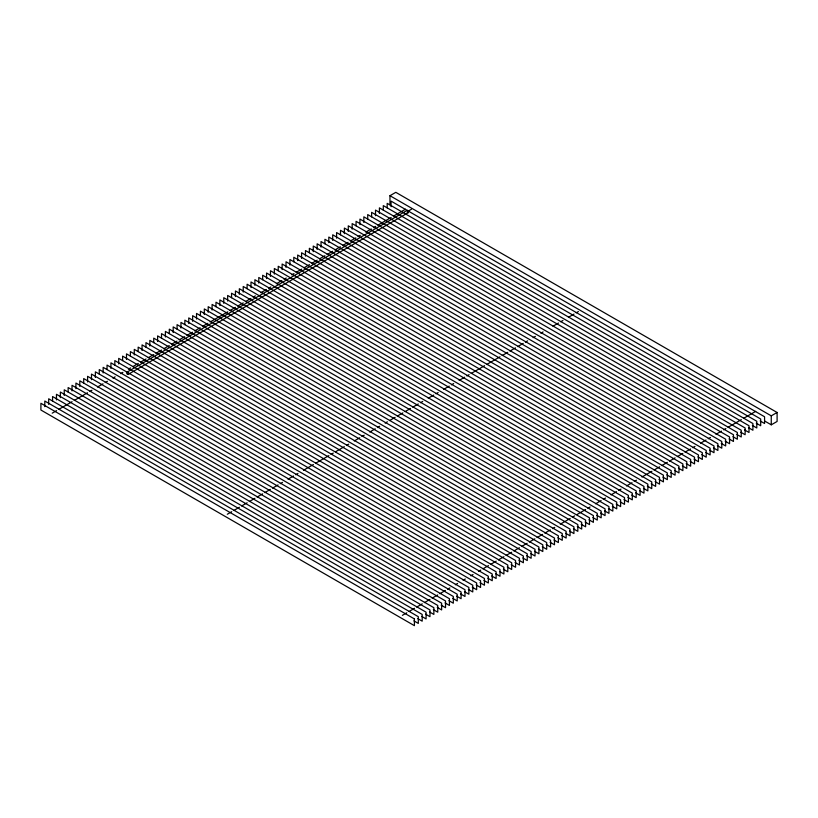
<?xml version="1.0" encoding="UTF-8"?>
<svg xmlns="http://www.w3.org/2000/svg" width="818" height="818" viewBox="0 0 818 818"><rect width="100%" height="100%" fill="white"/><g stroke="black" fill="none" stroke-linecap="round" stroke-linejoin="round"><path stroke-width="1.23" d="M128.078 374.429L128.334 373.284L127.342 372.037L126.493 372.425L126.943 373.898L128.078 374.429L408.213 212.69L408.468 211.545L407.476 210.308L406.618 210.686L126.493 372.425M389.971 204.694L389.971 195.707L395.81 192.332L777.1 412.476L777.1 421.464L771.262 424.828L764.636 421.004M52.209 413.172L56.626 410.626M58.835 409.348L72.076 401.699M74.285 400.431L87.536 392.773M89.745 391.505L91.953 390.227M97.475 387.037L102.996 383.857M105.205 382.579L107.414 381.3M112.935 378.11L115.144 376.842M120.665 373.652L122.874 372.374M128.395 369.194L130.604 367.916M132.813 366.638L138.324 363.458M140.532 362.18L146.054 358.99M148.262 357.711L153.784 354.531M155.993 353.253L161.514 350.063M163.723 348.795L169.244 345.605M171.453 344.327L176.974 341.137M179.183 339.869L184.704 336.679M186.913 335.4L192.434 332.22M194.643 330.942L200.165 327.752M202.373 326.484L207.895 323.294M210.103 322.016L227.762 311.822M229.97 310.543L235.492 307.353M237.701 306.075L243.222 302.895M245.431 301.617L250.952 298.427M253.161 297.159L255.369 295.881M260.891 292.691L266.412 289.511M268.621 288.233L270.83 286.954M276.351 283.764L281.873 280.584M284.081 279.306L286.29 278.028M291.801 274.848L294.01 273.57M296.218 272.292L301.74 269.102M303.948 267.834L309.47 264.643M311.678 263.365L317.2 260.185M319.409 258.907L324.93 255.717M327.139 254.449L332.66 251.259M334.869 249.981L340.39 246.791M342.599 245.523L348.12 242.332M350.329 241.054L355.85 237.874M358.059 236.596L360.268 235.318M365.779 232.128L371.3 228.948M373.509 227.67L375.718 226.392M377.926 225.124L391.178 217.476M393.386 216.197L405.534 209.183M407.569 211.484L411.464 209.234M227.292 514.256L231.709 511.71M233.917 510.432L239.439 507.252M241.647 505.974L247.159 502.784M249.367 501.506L254.889 498.326M257.097 497.047L262.619 493.857M264.827 492.589L270.349 489.399M272.558 488.121L278.079 484.931M280.288 483.663L282.496 482.385M288.018 479.195L293.539 476.015M295.748 474.737L297.956 473.458M303.478 470.278L313.417 464.532M315.625 463.264L328.867 455.616M331.075 454.338L333.284 453.06M335.492 451.792L344.327 446.689M346.535 445.411L348.744 444.133M354.266 440.953L359.787 437.763M361.996 436.485L364.204 435.217M369.726 432.027L375.247 428.836M377.456 427.558L379.664 426.29M385.186 423.1L387.395 421.822M389.603 420.554L395.125 417.364M397.323 416.086L402.845 412.906M405.053 411.628L410.575 408.438M412.783 407.159L418.305 403.98M420.513 402.701L422.722 401.423M428.243 398.243L433.765 395.053M435.974 393.775L438.182 392.497M443.704 389.317L449.225 386.127M451.434 384.849L453.642 383.581M459.164 380.39L464.685 377.2M466.894 375.932L469.103 374.654M471.311 373.376L484.553 365.728M486.761 364.45L500.013 356.801M502.221 355.523L507.743 352.343M509.951 351.065L515.473 347.875M517.682 346.607L523.203 343.417M525.412 342.139L527.62 340.871M533.142 337.681L535.35 336.402M540.872 333.212L543.08 331.944M553.009 326.208L558.53 323.018M560.739 321.74L562.948 320.472M568.469 317.282L573.991 314.092M576.199 312.813L578.408 311.546M402.374 615.34L406.791 612.794M409 611.516L414.521 608.326M416.73 607.058L422.252 603.868M424.46 602.59L429.971 599.41M432.18 598.132L437.702 594.942M439.91 593.674L445.432 590.484M447.64 589.205L449.849 587.927M455.37 584.747L457.579 583.469M463.1 580.279L465.309 579.011M470.831 575.821L473.039 574.543M478.561 571.353L480.769 570.085M482.978 568.807L488.499 565.616M490.708 564.348L496.229 561.158M498.438 559.88L503.949 556.7M506.158 555.422L511.679 552.232M513.888 550.954L519.41 547.774M521.618 546.496L527.14 543.305M529.348 542.037L534.87 538.847M537.078 537.569L542.6 534.379M544.808 533.111L550.33 529.921M552.539 528.643L554.747 527.375M560.269 524.185L570.207 518.448M572.416 517.17L574.625 515.892M576.833 514.624L585.657 509.522M587.866 508.244L590.075 506.976M595.596 503.786L601.118 500.596M603.326 499.328L605.535 498.05M611.056 494.859L616.578 491.669M618.786 490.401L620.995 489.123M626.516 485.933L632.038 482.753M634.247 481.475L636.455 480.197M641.977 477.006L651.915 471.27M654.124 470.002L659.635 466.812M661.844 465.534L667.365 462.354M669.574 461.076L675.095 457.886M677.304 456.608L682.825 453.428M685.034 452.149L690.556 448.959M692.764 447.691L694.973 446.413M700.494 443.223L706.016 440.033M708.224 438.765L710.433 437.487M715.955 434.297L721.476 431.117M723.685 429.839L725.893 428.56M728.102 427.293L741.343 419.634M743.552 418.366L755.699 411.352M389.971 195.707L771.262 415.841L777.1 412.476M407.078 212.159L408.213 212.69M760.157 420.943L764.574 423.499L764.574 416.761L391.065 201.116L391.065 206.729M756.272 423.192L760.689 425.738L760.689 419L387.18 203.355L387.18 207.854M752.376 425.442L756.793 427.988L756.793 421.25L383.284 205.604L383.284 210.093M748.49 427.681L752.908 430.237L752.908 423.499L379.399 207.854L379.399 213.467M744.595 429.931L749.012 432.477L749.012 425.738L375.503 210.093L375.503 215.717M740.709 432.18L745.126 434.726L745.126 427.988L371.617 212.343L371.617 216.842M736.813 434.419L741.231 436.976L741.231 430.237L367.722 214.592L367.722 219.081M732.928 436.669L737.345 439.225L737.345 432.477L363.836 216.831L363.836 222.455M729.032 438.918L733.449 441.464L733.449 434.726L359.94 219.081L359.94 224.694M725.147 441.158L729.564 443.714L729.564 436.976L356.055 221.33L356.055 225.819M721.251 443.407L725.668 445.963L725.668 439.225L352.159 223.58L352.159 229.193M717.366 445.657L721.783 448.203L721.783 441.464L348.274 225.819L348.274 231.433M713.47 447.896L717.887 450.452L717.887 443.714L344.378 228.069L344.378 233.682M709.584 450.145L714.002 452.702L714.002 445.963L340.493 230.318L340.493 234.807M705.689 452.395L710.106 454.941L710.106 448.203L336.597 232.557L336.597 238.181M701.793 454.634L706.22 457.19L706.22 450.452L332.711 234.807L332.711 240.42M697.907 456.884L702.325 459.44L702.325 452.702L328.816 237.056L328.816 242.67M694.012 459.133L698.439 461.679L698.439 454.941L324.92 239.296L324.92 243.795M690.126 461.383L694.543 463.929L694.543 457.19L321.034 241.545L321.034 247.159M686.23 463.622L690.658 466.178L690.658 459.44L317.139 243.795L317.139 249.408M682.345 465.871L686.762 468.417L686.762 461.679L313.253 246.034L313.253 251.658M678.449 468.121L682.877 470.667L682.877 463.929L309.357 248.283L309.357 252.772M674.564 470.36L678.981 472.916L678.981 466.178L305.472 250.533L305.472 256.146M670.668 472.61L675.095 475.166L675.095 468.417L301.576 252.772L301.576 258.396M666.782 474.859L671.2 477.405L671.2 470.667L297.691 255.022L297.691 260.635M662.887 477.099L667.314 479.655L667.314 472.916L293.795 257.271L293.795 261.76M659.001 479.348L663.418 481.904L663.418 475.166L289.909 259.521L289.909 265.134M655.106 481.597L659.533 484.144L659.533 477.405L286.014 261.76L286.014 267.374M651.22 483.837L655.637 486.393L655.637 479.655L282.128 264.01L282.128 269.623M647.324 486.086L651.752 488.643L651.752 481.904L278.232 266.259L278.232 270.748M643.439 488.336L647.856 490.882L647.856 484.144L274.347 268.498L274.347 274.122M639.543 490.575L643.97 493.131L643.97 486.393L270.451 270.748L270.451 276.361M635.658 492.825L640.075 495.381L640.075 488.643L266.566 272.997L266.566 278.611M631.762 495.074L636.189 497.62L636.189 490.882L262.67 275.237L262.67 279.736M627.876 497.324L632.294 499.87L632.294 493.131L258.785 277.486L258.785 283.1M623.981 499.563L628.408 502.119L628.408 495.381L254.889 279.736L254.889 285.349M620.095 501.812L624.512 504.358L624.512 497.62L251.003 281.975L251.003 287.599M616.199 504.062L620.617 506.608L620.617 499.87L247.108 284.224L247.108 288.713M612.314 506.301L616.731 508.857L616.731 502.119L243.222 286.474L243.222 292.087M608.418 508.551L612.835 511.107L612.835 504.358L239.326 288.713L239.326 294.337M604.533 510.8L608.95 513.346L608.95 506.608L235.441 290.963L235.441 296.576M600.637 513.039L605.054 515.596L605.054 508.857L231.545 293.212L231.545 297.701M596.751 515.289L601.169 517.845L601.169 511.107L227.66 295.462L227.66 301.075M592.856 517.538L597.273 520.084L597.273 513.346L223.764 297.701L223.764 303.314M588.97 519.778L593.387 522.334L593.387 515.596L219.878 299.95L219.878 305.564M585.075 522.027L589.492 524.583L589.492 517.845L215.983 302.2L215.983 306.689M581.189 524.277L585.606 526.823L585.606 520.084L212.097 304.439L212.097 310.063M577.293 526.516L581.71 529.072L581.71 522.334L208.201 306.689L208.201 312.302M573.408 528.765L577.825 531.322L577.825 524.583L204.316 308.938L204.316 314.552M569.512 531.015L573.929 533.561L573.929 526.823L200.42 311.177L200.42 315.676M565.627 533.264L570.044 535.81L570.044 529.072L196.535 313.427L196.535 319.04M561.731 535.504L566.148 538.06L566.148 531.322L192.639 315.676L192.639 321.29M557.835 537.753L562.263 540.299L562.263 533.561L188.753 317.916L188.753 323.539M553.95 540.003L558.367 542.549L558.367 535.81L184.858 320.165L184.858 324.654M550.054 542.242L554.481 544.798L554.481 538.06L180.962 322.415L180.962 328.028M546.168 544.491L550.586 547.048L550.586 540.299L177.077 324.654L177.077 329.153M542.273 546.741L546.7 549.287L546.7 542.549L173.181 326.903L173.181 332.517M538.387 548.98L542.804 551.536L542.804 544.798L169.295 329.153L169.295 333.642M534.491 551.23L538.919 553.786L538.919 547.048L165.4 331.402L165.4 337.016M530.606 553.479L535.023 556.025L535.023 549.287L161.514 333.642L161.514 338.141M526.71 555.719L531.138 558.275L531.138 551.536L157.618 335.891L157.618 341.505M522.825 557.968L527.242 560.524L527.242 553.786L153.733 338.141L153.733 342.63M518.929 560.218L523.356 562.764L523.356 556.025L149.837 340.38L149.837 346.004M515.043 562.457L519.461 565.013L519.461 558.275L145.952 342.63L145.952 347.118M511.148 564.706L515.575 567.263L515.575 560.524L142.056 344.879L142.056 350.493M507.262 566.956L511.679 569.502L511.679 562.764L138.17 347.118L138.17 351.617M503.367 569.205L507.794 571.751L507.794 565.013L134.275 349.368L134.275 354.981M499.481 571.445L503.898 574.001L503.898 567.263L130.389 351.617L130.389 356.106M495.585 573.694L500.013 576.24L500.013 569.502L126.493 353.857L126.493 359.48M491.7 575.944L496.117 578.49L496.117 571.751L122.608 356.106L122.608 360.595M487.804 578.183L492.231 580.739L492.231 574.001L118.712 358.356L118.712 363.969M483.919 580.432L488.336 582.989L488.336 576.24L114.827 360.595L114.827 365.094M480.023 582.682L484.45 585.228L484.45 578.49L110.931 362.844L110.931 368.458M476.137 584.921L480.555 587.477L480.555 580.739L107.046 365.094L107.046 369.583M472.242 587.171L476.659 589.727L476.659 582.989L103.15 367.343L103.15 372.957M468.356 589.42L472.773 591.966L472.773 585.228L99.264 369.583L99.264 374.082M464.46 591.659L468.878 594.216L468.878 587.477L95.369 371.832L95.369 377.446M460.575 593.909L464.992 596.465L464.992 589.727L91.483 374.082L91.483 379.695M456.679 596.158L461.096 598.704L461.096 591.966L87.587 376.321L87.587 381.945M452.794 598.398L457.211 600.954L457.211 594.216L83.702 378.57L83.702 383.059M448.898 600.647L453.315 603.203L453.315 596.465L79.806 380.82L79.806 386.433M445.012 602.897L449.43 605.443L449.43 598.704L75.921 383.059L75.921 388.683M441.117 605.146L445.534 607.692L445.534 600.954L72.025 385.309L72.025 390.922M437.231 607.385L441.648 609.942L441.648 603.203L68.139 387.558L68.139 392.047M433.336 609.635L437.753 612.181L437.753 605.443L64.244 389.797L64.244 395.421M429.45 611.884L433.867 614.43L433.867 607.692L60.358 392.047L60.358 397.66M425.554 614.124L429.971 616.68L429.971 609.942L56.462 394.296L56.462 399.91M421.669 616.373L426.086 618.929L426.086 612.181L52.577 396.536L52.577 401.035M417.773 618.623L422.19 621.169L422.19 614.43L48.681 398.785L48.681 404.399M413.877 620.862L418.305 623.418L418.305 616.68L44.796 401.035L44.796 406.648M771.262 415.841L771.262 424.828M414.409 618.929L40.9 403.284L40.9 410.022L414.409 625.668L414.409 618.929"/></g></svg>
